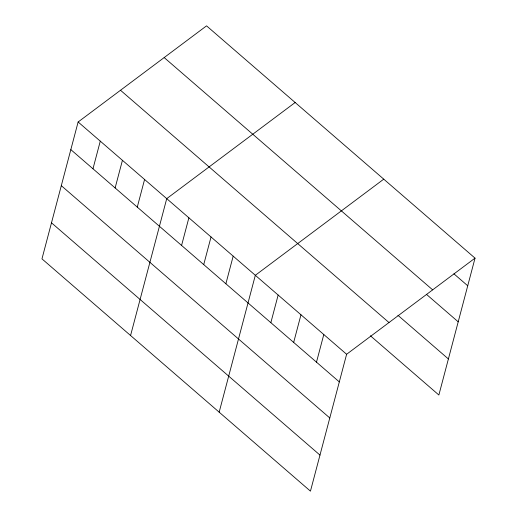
<?xml version="1.0" encoding="UTF-8"?>
<svg xmlns="http://www.w3.org/2000/svg" width="517" height="517" viewBox="0 0 517 517"><rect width="100%" height="100%" fill="white"/><g stroke="black" fill="none" stroke-linecap="round" stroke-linejoin="round"><path stroke-width="0.78" d="M78.132 121.986L41.967 258.862L310.452 491.15L346.616 354.274L475.033 258.138L206.548 25.85L78.132 121.986L346.616 354.274M92.976 168.788L100.279 141.147M115.129 187.955L122.432 160.315M137.276 207.117L144.579 179.477M130.568 335.514L166.732 198.638L295.149 102.508M181.577 245.446L188.879 217.806M203.724 264.607L211.033 236.967M225.877 283.775L233.18 256.135M219.169 412.172L255.327 275.296L383.75 179.16M270.85 322.679L278.152 295.039M293.669 342.428L300.972 314.788M316.488 362.171L323.797 334.531M475.033 258.138L438.868 395.014L370.405 335.779M453.92 273.829L467.73 285.778M164.173 57.574L432.658 289.863M426.376 294.289L458.211 321.826M397.948 315.318L448.394 358.966M120.506 90.262L388.991 322.55M70.829 149.626L339.314 381.914M61.303 185.674L329.788 417.962M51.487 222.814L319.978 455.102"/></g></svg>
